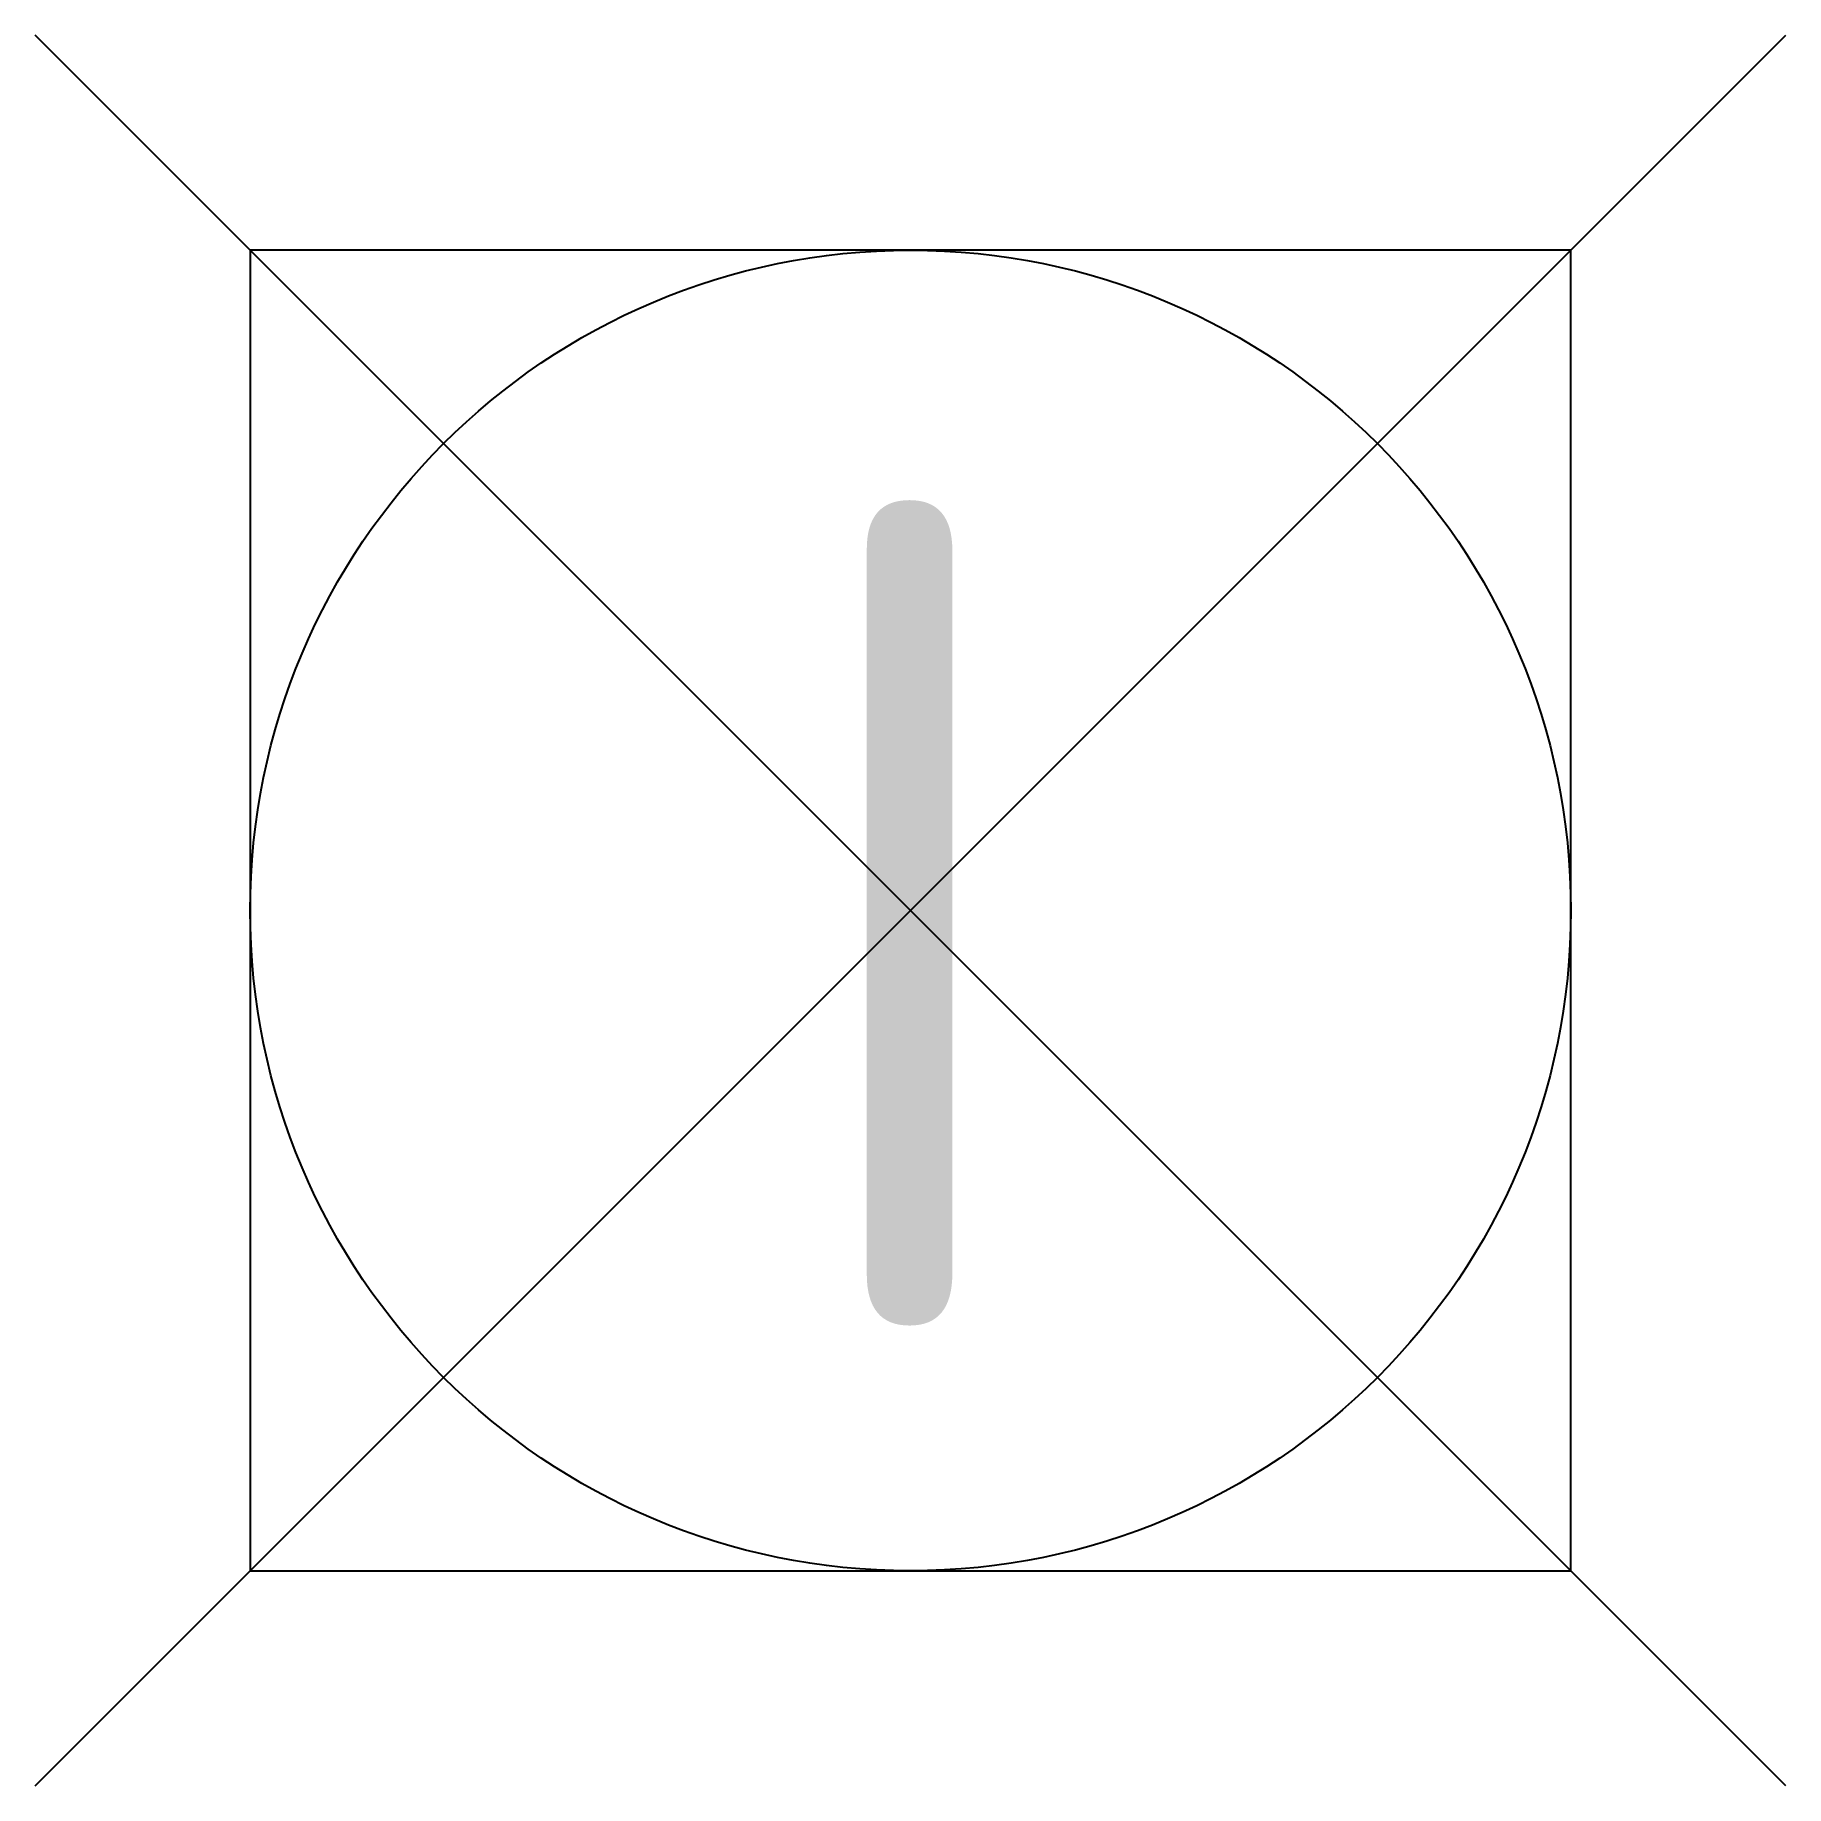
# Model space of a CAD drawing. Extents: x -2.65 to 2.65, y -2.65 to 2.65.
import ezdxf
from ezdxf.enums import TextEntityAlignment as Align

# ---------------------------------------------------------------- set-up
doc = ezdxf.new("R2010")
doc.units = 0
doc.header["$LTSCALE"] = 0.2
doc.styles.add('NLCS-ISO', font='NLCS-ISO.ttf')

msp = doc.modelspace()

# ---------------------------------------------------------------- linework, layer by layer
for p, q in [((-2.6517, -2.6517), (2.6517, 2.6517)), ((2.6517, -2.6517), (-2.6517, 2.6517))]:
    msp.add_line(p, q)
at = {"flags": 128}
msp.add_lwpolyline([(-2, -2), (2, -2), (2, 2), (-2, 2)], close=True, dxfattribs=at)
msp.add_circle((0, 0), 2)

# ---------------------------------------------------------------- texts
at = {"style": 'NLCS-ISO'}
msp.add_text('I', height=2.5, dxfattribs=at).set_placement((-0.0028, -0.0071), align=Align.MIDDLE_CENTER)

doc.saveas('drawing.dxf')
